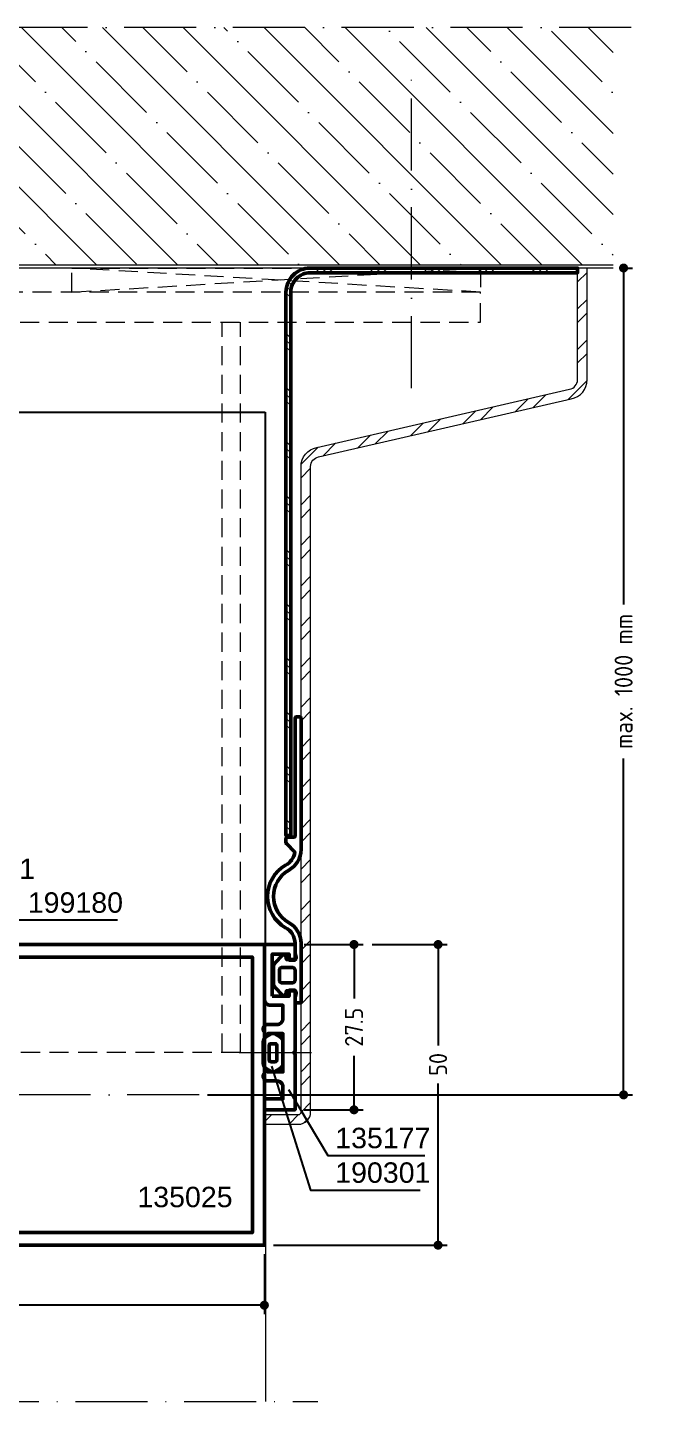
# Model space of a CAD drawing. Header units: millimetres. Extents: x -132 to 172, y -58 to 178.
# Drawn here: x 66.1 to 172.3, y -51 to 177.5 of the extents above; entities that cross this region are included whole.
import ezdxf

# ---------------------------------------------------------------- set-up
doc = ezdxf.new("R2010")
doc.units = ezdxf.units.MM
for name, pattern in [('ACAD_ISO10W100', [18, 12, -3, 0, -3]), ('AUSGEZOGEN', [0]), ('HIDDEN2', [4.7625, 3.175, -1.5875])]:
    doc.linetypes.add(name, pattern=pattern)
doc.layers.get('0').update_dxf_attribs({"linetype": 'CONTINUOUS'})
doc.layers.get('DEFPOINTS').update_dxf_attribs({"linetype": 'CONTINUOUS'})
for name, color, linetype, lineweight in [('AM_5', 3, 'CONTINUOUS', 25), ('AM_C', 50, 'CONTINUOUS', 50), ('AM_S', 80, 'CONTINUOUS', 50), ('Cent3', 70, 'ACAD_ISO10W100', 18), ('CHide3', 70, 'HIDDEN2', 18), ('Cont2', 2, 'CONTINUOUS', 25), ('Cont3', 70, 'CONTINUOUS', 18), ('Cont4', 10, 'AUSGEZOGEN', 13), ('Cont_ST', 70, 'CONTINUOUS', 18)]:
    doc.layers.add(name, color=color, linetype=linetype, lineweight=lineweight)
doc.styles.add('HBS_DIMTEXTSTYLE', font='isocp.shx')
doc.styles.add('SWISSL', font='swissl.ttf')
doc.dimstyles.new('Konstruktionsschnitt 1-1$0', dxfattribs={"dimtxt": 3, "dimasz": 1.5, "dimexe": 1.5, "dimexo": 1.5, "dimgap": 1.5, "dimtad": 0, "dimdsep": 46, "dimtxsty": 'HBS_DIMTEXTSTYLE', "dimblk": 'PUNKT', "dimcen": 0, "dimclrd": 3, "dimclre": 3, "dimclrt": 2, "dimadec": 1, "dimazin": 2, "dimtfac": 0.7, "dimtofl": 0, "dimtmove": 0, "dimatfit": 3, "dimfxl": 0, "dimtolj": 1, "dimtzin": 0, "dimarcsym": 0})

# ---------------------------------------------------------------- blocks, each defined once
blk = doc.blocks.new('PUNKT')
at = {"color": 0, "linetype": 'Continuous'}
blk.add_line((-0.5, 0), (-1, 0), dxfattribs=at)
at = {"color": 0, "linetype": 'Continuous', "const_width": 0.5}
blk.add_lwpolyline([(-0.25, 0, 1), (0.25, 0, 1)], format="xyb", close=True, dxfattribs=at)
blk = doc.blocks.new('*D13')
at = {"layer": 'AM_5', "color": 3, "lineweight": -2, "transparency": 16777216}
for p, q in [((123.42, 25), (135.92, 25)), ((134.42, 23.5), (134.42, 8.21)), ((134.42, -23.5), (134.42, 1.91)), ((107, -25), (135.92, -25))]:
    blk.add_line(p, q, dxfattribs=at)
at = {"layer": 'DEFPOINTS', "color": 0, "transparency": 16777216}
for p in [(121.92, 25), (134.42, 25), (105.5, -25)]:
    blk.add_point(p, dxfattribs=at)
at = {"layer": 'AM_5', "color": 3, "lineweight": -2, "transparency": 16777216, "xscale": 1.5, "yscale": 1.5, "zscale": 1.5}
for p, rotation in [((134.42, 25), 90), ((134.42, -25), 270)]:
    blk.add_blockref('PUNKT', p, dxfattribs=dict(at, rotation=rotation))
at = {"layer": 'AM_5', "color": 2, "transparency": 16777216, "insert": (134.42, 5.06), "char_height": 3, "attachment_point": 5, "rotation": 90, "style": 'HBS_DIMTEXTSTYLE'}
blk.add_mtext('\\A1;50', dxfattribs=at)
blk = doc.blocks.new('*D16')
at = {"layer": 'AM_5', "color": 3, "lineweight": -2, "transparency": 16777216}
for p, q in [((112.1, 25), (121.92, 25)), ((120.42, 23.5), (120.42, 16.01)), ((120.42, -0.99), (120.42, 6.5)), ((112.1, -2.49), (121.92, -2.49))]:
    blk.add_line(p, q, dxfattribs=at)
at = {"layer": 'DEFPOINTS', "color": 0, "transparency": 16777216}
for p in [(110.6, 25), (110.6, -2.49), (120.42, -2.49)]:
    blk.add_point(p, dxfattribs=at)
at = {"layer": 'AM_5', "color": 3, "lineweight": -2, "transparency": 16777216, "xscale": 1.5, "yscale": 1.5, "zscale": 1.5}
for p, rotation in [((120.42, 25), 90), ((120.42, -2.49), 270)]:
    blk.add_blockref('PUNKT', p, dxfattribs=dict(at, rotation=rotation))
at = {"layer": 'AM_5', "color": 2, "transparency": 16777216, "insert": (120.42, 11.25), "char_height": 3, "attachment_point": 5, "rotation": 90, "style": 'HBS_DIMTEXTSTYLE'}
blk.add_mtext('\\A1;27.5', dxfattribs=at)
blk = doc.blocks.new('*D21')
at = {"layer": 'AM_5', "color": 3, "lineweight": -2, "transparency": 16777216}
for p, q in [((10, -25.4), (10, -36.49)), ((105.5, -26.5), (105.5, -36.49)), ((11.5, -34.99), (52.98, -34.99)), ((104, -34.99), (62.52, -34.99))]:
    blk.add_line(p, q, dxfattribs=at)
at = {"layer": 'DEFPOINTS', "color": 0, "transparency": 16777216}
for p in [(10, -23.9), (105.5, -25), (10, -34.99)]:
    blk.add_point(p, dxfattribs=at)
at = {"layer": 'AM_5', "color": 3, "lineweight": -2, "transparency": 16777216, "xscale": 1.5, "yscale": 1.5, "zscale": 1.5, "rotation": 180}
blk.add_blockref('PUNKT', (10, -34.99), dxfattribs=at)
at = {"layer": 'AM_5', "color": 3, "lineweight": -2, "transparency": 16777216, "xscale": 1.5, "yscale": 1.5, "zscale": 1.5}
blk.add_blockref('PUNKT', (105.5, -34.99), dxfattribs=at)
at = {"layer": 'AM_5', "color": 2, "transparency": 16777216, "insert": (57.75, -34.99), "char_height": 3, "attachment_point": 5, "style": 'HBS_DIMTEXTSTYLE'}
blk.add_mtext('\\A1;95.5', dxfattribs=at)
blk = doc.blocks.new('*D11')
at = {"layer": 'AM_5', "color": 3, "lineweight": -2, "transparency": 16777216}
for p, q in [((165.06, 137.5), (166.79, 137.5)), ((165.29, 136), (165.29, 81.55)), ((165.29, 1.5), (165.29, 55.95)), ((96.02, 0), (166.79, 0))]:
    blk.add_line(p, q, dxfattribs=at)
at = {"layer": 'DEFPOINTS', "color": 0, "transparency": 16777216}
for p in [(163.56, 137.5), (165.29, 137.5), (94.52, 0)]:
    blk.add_point(p, dxfattribs=at)
at = {"layer": 'AM_5', "color": 3, "lineweight": -2, "transparency": 16777216, "xscale": 1.5, "yscale": 1.5, "zscale": 1.5}
for p, rotation in [((165.29, 137.5), 90), ((165.29, 0), 270)]:
    blk.add_blockref('PUNKT', p, dxfattribs=dict(at, rotation=rotation))
at = {"layer": 'AM_5', "color": 2, "transparency": 16777216, "insert": (165.29, 68.75), "char_height": 3, "attachment_point": 5, "rotation": 90, "style": 'HBS_DIMTEXTSTYLE'}
blk.add_mtext('\\A1;max. 1000 mm', dxfattribs=at)
blk = doc.blocks.new('WI190301')
for points in [[(0, -1.76, -0.267949), (-0.5, -2.63), (-1.4, -3.13, -0.267949), (-1.9, -3.13), (-2.8, -2.63, -0.267949), (-3.3, -1.76), (-3.3, 1.76, -0.267949), (-2.8, 2.63), (-1.9, 3.13, -0.267949), (-1.4, 3.13), (-0.5, 2.63, -0.267949), (0, 1.76), (0, -1.76)], [(-1, -1.2, -0.414214), (-1.3, -1.5), (-2, -1.5, -0.414214), (-2.3, -1.2), (-2.3, 1.2, -0.414214), (-2, 1.5), (-1.3, 1.5, -0.414214), (-1, 1.2), (-1, -1.2)]]:
    blk.add_lwpolyline(points, format="xyb", close=True)
blk = doc.blocks.new('B-WI13')
blk.add_lwpolyline([(16.2, 25), (16.2, 24.55), (12.29, 23.5), (11, 23.5), (11, 23.9), (10, 23.9), (10, 21.5), (11, 21.5), (11, 22.3), (12.7, 22.3, -0.414214), (13.7, 21.3), (13.7, 18.7, -0.414214), (12.7, 17.7), (11, 17.7), (11, 18.5), (10, 18.5), (10, 15.5), (11, 15.5), (11, 16.5), (11.8, 16.5), (13.7, 15.5), (13.7, 5.5), (11.8, 5.5), (11.8, 4.1), (9.28, 4.1), (8.8, 4.58), (8.32, 4.1), (7.88, 4.1), (7.4, 4.58), (6.92, 4.1), (6.48, 4.1), (6.05, 4.54), (5, 4.1), (0, 4.1), (0, 2), (11, 2, -1), (11, -2), (0, -2), (0, -4.1), (5, -4.1), (6.05, -4.54), (6.48, -4.1), (6.92, -4.1), (7.4, -4.58), (7.88, -4.1), (8.32, -4.1), (8.8, -4.58), (9.28, -4.1), (11.8, -4.1), (11.8, -5.5), (13.7, -5.5), (13.7, -15.5), (11.8, -16.5), (11, -16.5), (11, -15.5), (10, -15.5), (10, -18.5), (11, -18.5), (11, -17.7), (12.7, -17.7, -0.414214), (13.7, -18.7), (13.7, -21.3, -0.414214), (12.7, -22.3), (11, -22.3), (11, -21.5), (10, -21.5), (10, -23.9), (11, -23.9), (11, -23.5), (12.29, -23.5), (16.2, -24.55), (16.2, -25), (105.5, -25), (105.5, 25), (16.2, 25)], format="xyb", close=True)
blk.add_lwpolyline([(15.6, 22.9), (15.6, -22.9), (103.5, -22.9), (103.5, 22.9), (15.6, 22.9)], close=True)
blk = doc.blocks.new('WI135177')
blk.add_lwpolyline([(1.5, -8.6), (4.3, -8.6), (4.3, -7.6), (5.3, -7.6), (5.3, -17.8), (5.1, -18), (5.3, -18.2), (5.3, -27.49), (0.2, -27.49), (0.2, -25.69), (3.3, -25.69), (3.3, -23.69, 0.414214), (2.3, -22.69), (0.75, -22.69, -0.57735), (0.1, -21.57), (0.44, -20.97), (0.75, -21.05), (0.75, -21.19), (3.3, -21.19), (3.3, -14.8), (0.75, -14.8), (0.75, -14.94), (0.44, -15.02), (0.1, -14.42, -0.57735), (0.75, -13.3), (2.3, -13.3, 0.414214), (3.3, -12.3), (3.3, -10.1), (1.2, -10.1, -0.414214), (0.2, -9.1), (0.2, 0), (5.3, 0), (5.3, -2.6), (4.3, -2.6), (4.3, -1.6), (1.5, -1.6), (1.5, -8.6)], format="xyb", close=True)

msp = doc.modelspace()

# ---------------------------------------------------------------- hatches: boundary and pattern name
at = {"layer": 'Cont3'}
h = msp.add_hatch(dxfattribs=at)
h.set_pattern_fill('ANSI35', color=256, scale=1.5005, angle=90, style=0)
h.paths.add_polyline_path([(-32.6, 177.5), (-32.6, 147.707), (-22.892, 138), (163.559, 138), (163.559, 177.5)])
h = msp.add_hatch(dxfattribs=at)
h.set_pattern_fill('PLAST,_I', color=256, angle=315, style=2)
h.set_pattern_definition([(315, (0, 0), (4.49013, 4.49013), []), (315, (0.561, 0.561), (4.49013, 4.49013), []), (315, (1.1225, 1.1225), (4.49013, 4.49013), [])])
edge = h.paths.add_edge_path()
edge.add_arc((113.1, 133.5), 4, 90, 180, ccw=False)
edge.add_line((113.1, 137.5), (157.629, 137.5))
edge.add_line((157.629, 137.5), (157.629, 136.7))
edge.add_line((157.629, 136.7), (113.1, 136.7))
edge.add_arc((113.1, 133.5), 3.2, 90, 180)
edge.add_line((109.9, 133.5), (109.9, 43.113))
edge.add_line((109.9, 43.113), (109.1, 43.113))
edge.add_line((109.1, 43.113), (109.1, 133.5))
at = {"layer": 'Cont4'}
h = msp.add_hatch(dxfattribs=at)
h.set_pattern_fill('ANSI32,_I', color=256, scale=0.5, style=2)
h.set_pattern_definition([(45, (0, 0), (-3.3676, 3.3676), []), (45, (2.245, 0), (-3.3676, 3.3676), [])])
edge = h.paths.add_edge_path()
edge.add_line((105.5, -3.29), (111.2, -3.29))
edge.add_arc((111.2, -2.89), 0.4, 270, 360)
edge.add_line((111.6, -2.89), (111.6, 104.501))
edge.add_arc((114.8, 104.501), 3.2, 100, 180, ccw=False)
edge.add_line((114.244, 107.652), (156.307, 117.333))
edge.add_arc((156.029, 118.909), 1.6, 280, 360)
edge.add_line((157.629, 118.909), (157.629, 137.5))
edge.add_line((157.629, 137.5), (159.229, 137.5))
edge.add_line((159.229, 137.5), (159.229, 118.909))
edge.add_arc((156.029, 118.909), 3.2, 280, 360, ccw=False)
edge.add_line((156.585, 115.758), (114.522, 106.077))
edge.add_arc((114.8, 104.501), 1.6, 100, 180)
edge.add_line((113.2, 104.501), (113.2, -2.89))
edge.add_arc((111.2, -2.89), 2, 270, 360, ccw=False)
edge.add_line((111.2, -4.89), (105.5, -4.89))
edge.add_line((105.5, -4.89), (105.5, -3.29))

# ---------------------------------------------------------------- linework, layer by layer
at = {"layer": 'AM_5'}
for points in [[(60.6, 21.028), (64.293, 29.078), (81.048, 29.078)], [(106.7, 4.743), (113.198, -15.829), (131.444, -15.829)], [(109.5, 0.883), (116.077, -10.074), (132.21, -10.074)]]:
    msp.add_lwpolyline(points, dxfattribs=at)
at = {"layer": 'AM_C'}
msp.add_lwpolyline([(109.1, 133.5, -0.4142136), (113.1, 137.5), (157.629, 137.5), (157.629, 136.7), (113.1, 136.7, 0.4142136), (109.9, 133.5), (109.9, 43.113), (109.1, 43.113)], format="xyb", close=True, dxfattribs=at)
for points in [[(109.033, 38.192, 0.5773503), (109.033, 27.799, -0.2700285), (110.6, 25.217), (110.6, 25), (110.6, 23.586), (110.79, 22.878, -0.493145), (110.5, 22.5), (109.2, 22.5), (109.045, 23.078, 0.57735), (108.543, 23.212), (107.234, 21.903, 0.198912), (107, 21.337), (107, 18.463, 0.198912), (107.234, 17.897), (108.543, 16.588, 0.57735), (109.045, 16.722), (109.2, 17.3), (110.5, 17.3, -0.493145), (110.79, 16.922), (110.6, 16.214), (110.6, 15.5, 0.414213), (110.8, 15.3), (111.4, 15.3, 0.414214), (111.6, 15.5), (111.6, 25.217, 0.2694942), (109.533, 28.666, -0.5773503), (109.533, 37.326, 0.2694942), (111.6, 40.774), (111.6, 62.64, 0.414214), (111.4, 62.84), (110.8, 62.84, 0.414214), (110.6, 62.64), (110.6, 43.04, -0.414214), (110.4, 42.84), (109.3, 42.84, 0.414214), (109.1, 42.64), (109.1, 41.923, 0.198912), (109.159, 41.781), (110.566, 40.375, -0.2344605), (109.033, 38.192)], [(108.5, 21.2), (110.1, 21.2, -0.414214), (110.6, 20.7), (110.6, 19.1, -0.414214), (110.1, 18.6), (108.5, 18.6, -0.414214), (108, 19.1), (108, 20.7, -0.414214), (108.5, 21.2)]]:
    msp.add_lwpolyline(points, format="xyb", dxfattribs=at)
at = {"layer": 'Cent3'}
for p, q in [((166.559, 177.5), (-132.441, 177.5)), ((94.64, 0), (-46.898, 0)), ((-34.554, -51), (114.394, -51))]:
    msp.add_line(p, q, dxfattribs=at)
for points in [[(130, 117.5), (130, 168.911)], [(113.317, 7.005), (101.317, 7.005)]]:
    msp.add_lwpolyline(points, dxfattribs=at)
at = {"layer": 'CHide3'}
msp.add_line((101.5, 7.02), (32.5, 7.02), dxfattribs=at)
for points in [[(141.5, 133.5), (73.48, 137.5)], [(73.48, 133.5), (141.494, 137.5)], [(31.5, 128.5), (141.5, 128.5), (141.5, 133.5), (31.5, 133.5), (31.5, 128.5), (31.5, 128.5)], [(98.5, 7.02), (98.5, 128.5)], [(101.5, 7.02), (101.5, 128.5)]]:
    msp.add_lwpolyline(points, dxfattribs=at)
msp.add_lwpolyline([(141.5, 133.5), (73.48, 133.5), (73.48, 137.5), (141.48, 137.5)], close=True, dxfattribs=at)
at = {"layer": 'Cont2'}
for p, q in [((16.2, 113.5), (105.639, 113.5)), ((105.639, 113.5), (105.639, 25))]:
    msp.add_line(p, q, dxfattribs=at)
at = {"layer": 'Cont3'}
msp.add_line((105.7, -3.7), (105.7, -51), dxfattribs=at)
at = {"layer": 'Cont_ST'}
for p, q in [((159.229, 137.5), (157.629, 137.5)), ((105.5, -3.29), (105.5, -4.89))]:
    msp.add_line(p, q, dxfattribs=at)
for points in [[(163.559, 137.5), (-23.1, 137.5), (-33.1, 147.5), (-33.1, 177.5)], [(163.559, 138), (-22.892, 138), (-32.6, 147.707), (-32.6, 177.5)]]:
    msp.add_lwpolyline(points, dxfattribs=at)
for points in [[(105.5, -4.89), (111.2, -4.89, 0.4142136), (113.2, -2.89), (113.2, 104.501, -0.3639702), (114.522, 106.077), (156.585, 115.758, 0.3639702), (159.229, 118.909), (159.229, 137.5)], [(105.5, -3.29), (111.2, -3.29, 0.4142136), (111.6, -2.89), (111.6, 104.501, -0.3639702), (114.244, 107.652), (156.307, 117.333, 0.3639702), (157.629, 118.909), (157.629, 137.5)]]:
    msp.add_lwpolyline(points, format="xyb", dxfattribs=at)

# ---------------------------------------------------------------- block references
at = {"layer": 'AM_C', "xscale": -1, "rotation": 180}
msp.add_blockref('WI190301', (108.6, 7.01), dxfattribs=at)
at = {"layer": 'AM_S'}
for name, p in [('B-WI13', (0, 0)), ('WI135177', (105.3, 25))]:
    msp.add_blockref(name, p, dxfattribs=at)

# ---------------------------------------------------------------- texts
at = {"layer": 'AM_5', "color": 2, "style": 'SWISSL'}
for s, p in [('190301', (51.5, 35.903)), ('199180', (66.123, 30.278)), ('135177', (117.294, -8.874)), ('190301', (117.294, -14.629)), ('135025', (84.362, -18.686))]:
    msp.add_text(s, height=3.4, dxfattribs=at).set_placement(p)

# ---------------------------------------------------------------- dimensions: what is measured, and where the dimension line sits
at = {"layer": 'AM_5'}
dim = msp.add_linear_dim(base=(165.294, 137.5), p1=(94.521, 0), p2=(163.559, 137.5), angle=90, text='max. 1000 mm', dimstyle='Konstruktionsschnitt 1-1$0', dxfattribs=at)
dim.commit()
dim.dimension.update_dxf_attribs({"geometry": '*D11', "text_midpoint": (165.294, 68.75), "dimtype": 160})
dim = msp.add_linear_dim(base=(134.421, 25), p1=(105.5, -25), p2=(121.917, 25), angle=90, dimstyle='Konstruktionsschnitt 1-1$0', dxfattribs=at)
dim.commit()
dim.dimension.update_dxf_attribs({"geometry": '*D13', "text_midpoint": (134.421, 5.062), "dimtype": 160})
dim = msp.add_linear_dim(base=(120.417, -2.49), p1=(110.6, 25), p2=(110.6, -2.49), angle=90, text='27.5', dimstyle='Konstruktionsschnitt 1-1$0', dxfattribs=at)
dim.commit()
dim.dimension.update_dxf_attribs({"geometry": '*D16', "text_midpoint": (120.417, 11.255)})
dim = msp.add_linear_dim(base=(10, -34.99), p1=(105.5, -25), p2=(10, -23.9), dimstyle='Konstruktionsschnitt 1-1$0', dxfattribs=at)
dim.commit()
dim.dimension.update_dxf_attribs({"geometry": '*D21', "text_midpoint": (57.75, -34.99), "dimtype": 160})

doc.saveas('drawing.dxf')
